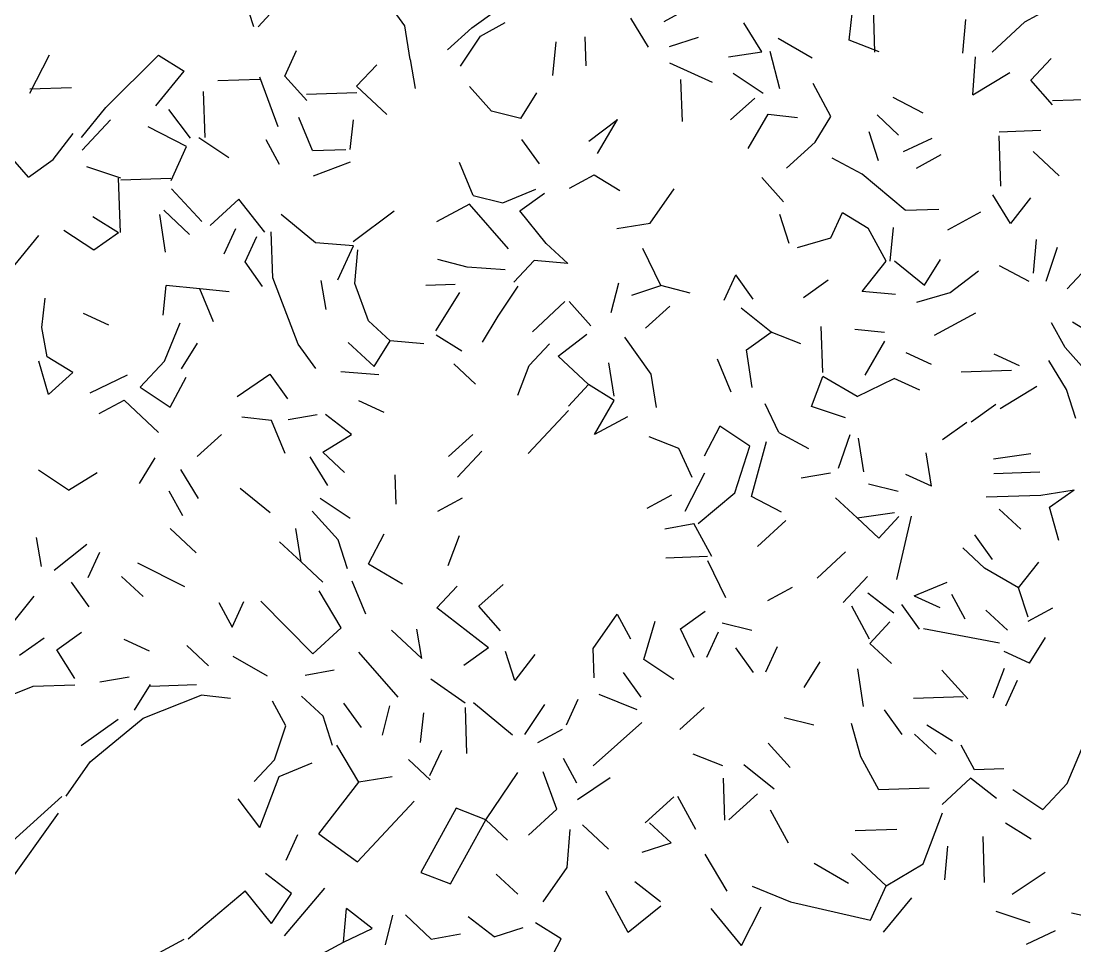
# Model space of a CAD drawing. Header units: metres. Extents: x 10 to 239, y 2 to 253.
# Drawn here: x 18.853 to 20.211, y 188.13 to 189.321 of the extents above; entities that cross this region are included whole.
import ezdxf

# ---------------------------------------------------------------- set-up
doc = ezdxf.new("R2010")
doc.units = ezdxf.units.M
doc.header["$MEASUREMENT"] = 0
doc.layers.add('bloques ARBOLES', color=7, linetype='Continuous', true_color=0xb8d897)

# ---------------------------------------------------------------- blocks, each defined once
blk = doc.blocks.new('arb-alz-77')
at = {"layer": 'bloques ARBOLES', "linetype": 'Continuous'}
for p, q in [((1.3788, 9.7365), (1.3511, 9.8228)), ((1.3788, 9.7365), (1.3511, 9.8228)), ((1.8272, 9.7393), (1.7749, 9.8122)), ((1.3912, 9.7369), (1.4514, 9.8014)), ((1.3912, 9.7369), (1.4514, 9.8014)), ((2.0266, 9.7336), (2.0996, 9.7858)), ((2.0266, 9.7336), (2.0996, 9.7858)), ((2.5989, 9.7528), (2.6724, 9.7927)), ((3.1489, 9.6968), (3.1585, 9.7842)), ((3.2249, 9.6619), (3.2203, 9.7987)), ((3.2249, 9.6619), (3.2203, 9.7987)), ((3.6702, 9.7516), (3.7436, 9.7915)), ((3.6702, 9.7516), (3.7436, 9.7915)), ((2.0524, 9.7095), (2.1258, 9.7493)), ((2.0524, 9.7095), (2.1258, 9.7493)), ((2.0524, 9.7095), (2.1258, 9.7493)), ((2.0524, 9.7095), (2.1258, 9.7493)), ((2.5518, 9.6766), (2.499, 9.762)), ((2.5518, 9.6766), (2.499, 9.762)), ((2.8886, 9.6629), (2.8358, 9.7484)), ((2.8886, 9.6629), (2.8358, 9.7484)), ((2.8886, 9.6629), (2.8358, 9.7484)), ((3.4866, 9.6584), (3.4956, 9.7583)), ((3.4866, 9.6584), (3.4956, 9.7583)), ((3.5736, 9.6612), (3.6702, 9.7516)), ((1.843, 9.6401), (1.8272, 9.7393)), ((1.9541, 9.6688), (2.0266, 9.7336)), ((1.9931, 9.6203), (2.0524, 9.7095)), ((1.9931, 9.6203), (2.0524, 9.7095)), ((2.268, 9.5921), (2.2773, 9.6922)), ((2.268, 9.5921), (2.2773, 9.6922)), ((2.268, 9.5921), (2.2773, 9.6922)), ((2.268, 9.5921), (2.2773, 9.6922)), ((2.3668, 9.6205), (2.3639, 9.7075)), ((2.3668, 9.6205), (2.3639, 9.7075)), ((2.3668, 9.6205), (2.3639, 9.7075)), ((2.3668, 9.6205), (2.3639, 9.7075)), ((2.614, 9.6786), (2.7002, 9.7064)), ((2.614, 9.6786), (2.7002, 9.7064)), ((3.0386, 9.6432), (2.937, 9.702)), ((3.2372, 9.6623), (3.1489, 9.6968)), ((0.7129, 9.5397), (0.7713, 9.6537)), ((0.9385, 9.4974), (1.0952, 9.6522)), ((0.9385, 9.4974), (1.0952, 9.6522)), ((1.0952, 9.6522), (1.1715, 9.605)), ((1.0952, 9.6522), (1.1715, 9.605)), ((1.471, 9.5902), (1.5058, 9.6661)), ((2.7894, 9.6472), (2.8886, 9.6629)), ((2.7894, 9.6472), (2.8886, 9.6629)), ((2.9421, 9.5527), (2.9133, 9.6638)), ((1.6838, 9.56), (1.7439, 9.6243)), ((1.843, 9.6401), (1.8584, 9.5535)), ((1.843, 9.6401), (1.8584, 9.5535)), ((1.843, 9.6401), (1.8584, 9.5535)), ((1.843, 9.6401), (1.8584, 9.5535)), ((1.843, 9.6401), (1.8584, 9.5535)), ((1.843, 9.6401), (1.8584, 9.5535)), ((1.843, 9.6401), (1.8584, 9.5535)), ((2.7422, 9.5709), (2.6156, 9.6289)), ((2.7422, 9.5709), (2.6156, 9.6289)), ((2.7422, 9.5709), (2.6156, 9.6289)), ((2.7422, 9.5709), (2.6156, 9.6289)), ((2.7422, 9.5709), (2.6156, 9.6289)), ((3.5157, 9.5348), (3.5242, 9.6472)), ((3.5157, 9.5348), (3.5242, 9.6472)), ((3.6886, 9.5779), (3.7486, 9.6422)), ((1.0878, 9.5024), (1.1715, 9.605)), ((1.4511, 9.4401), (1.3962, 9.5877)), ((1.4511, 9.4401), (1.3962, 9.5877)), ((1.5358, 9.5176), (1.471, 9.5902)), ((2.8927, 9.5386), (2.8035, 9.5978)), ((2.8927, 9.5386), (2.8035, 9.5978)), ((2.8927, 9.5386), (2.8035, 9.5978)), ((2.8927, 9.5386), (2.8035, 9.5978)), ((2.8927, 9.5386), (2.8035, 9.5978)), ((3.5157, 9.5348), (3.6256, 9.6007)), ((0.7124, 9.5521), (0.8369, 9.5563)), ((0.7124, 9.5521), (0.8369, 9.5563)), ((1.2721, 9.5772), (1.3965, 9.5814)), ((1.2721, 9.5772), (1.3965, 9.5814)), ((1.2721, 9.5772), (1.3965, 9.5814)), ((1.6838, 9.56), (1.7737, 9.4759)), ((1.6838, 9.56), (1.7737, 9.4759)), ((2.0849, 9.4865), (2.0201, 9.559)), ((2.0849, 9.4865), (2.0201, 9.559)), ((2.0849, 9.4865), (2.0201, 9.559)), ((2.6527, 9.4558), (2.6485, 9.5802)), ((3.0943, 9.4706), (3.0411, 9.5684)), ((3.0943, 9.4706), (3.0411, 9.5684)), ((3.7533, 9.5054), (3.6886, 9.5779)), ((3.7533, 9.5054), (3.6886, 9.5779)), ((3.7533, 9.5054), (3.6886, 9.5779)), ((3.7533, 9.5054), (3.6886, 9.5779)), ((3.7533, 9.5054), (3.6886, 9.5779)), ((1.2343, 9.4078), (1.2296, 9.5447)), ((1.5351, 9.5363), (1.6845, 9.5413)), ((1.5351, 9.5363), (1.6845, 9.5413)), ((1.5351, 9.5363), (1.6845, 9.5413)), ((2.1729, 9.4645), (2.2199, 9.5407)), ((2.7957, 9.4606), (2.8682, 9.5253)), ((2.7957, 9.4606), (2.8682, 9.5253)), ((2.7957, 9.4606), (2.8682, 9.5253)), ((2.7957, 9.4606), (2.8682, 9.5253)), ((3.368, 9.48), (3.2793, 9.5268)), ((0.8668, 9.4078), (0.9385, 9.4974)), ((3.7529, 9.5178), (3.8773, 9.522)), ((3.7529, 9.5178), (3.8773, 9.522)), ((1.1908, 9.4064), (1.1256, 9.4914)), ((1.5532, 9.3689), (1.5125, 9.4671)), ((2.1729, 9.4645), (2.0849, 9.4865)), ((2.3744, 9.3966), (2.4594, 9.4616)), ((2.4006, 9.36), (2.4594, 9.4616)), ((2.4006, 9.36), (2.4594, 9.4616)), ((2.8485, 9.3751), (2.9073, 9.4768)), ((2.8485, 9.3751), (2.9073, 9.4768)), ((2.9073, 9.4768), (2.9947, 9.4673)), ((2.9073, 9.4768), (2.9947, 9.4673)), ((2.9073, 9.4768), (2.9947, 9.4673)), ((3.047, 9.3943), (3.0943, 9.4706)), ((3.2955, 9.4151), (3.2312, 9.4753)), ((0.8681, 9.3706), (0.9522, 9.4606)), ((1.179, 9.3811), (1.065, 9.4394)), ((1.179, 9.3811), (1.065, 9.4394)), ((1.179, 9.3811), (1.065, 9.4394)), ((1.179, 9.3811), (1.065, 9.4394)), ((1.179, 9.3811), (1.065, 9.4394)), ((1.179, 9.3811), (1.065, 9.4394)), ((1.179, 9.3811), (1.065, 9.4394)), ((1.6651, 9.3726), (1.6747, 9.46)), ((0.7089, 9.2904), (0.5923, 9.4235)), ((0.7818, 9.3428), (0.8414, 9.4195)), ((0.7818, 9.3428), (0.8414, 9.4195)), ((1.3048, 9.3479), (1.2156, 9.4073)), ((1.3048, 9.3479), (1.2156, 9.4073)), ((1.3048, 9.3479), (1.2156, 9.4073)), ((1.4549, 9.3281), (1.4152, 9.4015)), ((1.4549, 9.3281), (1.4152, 9.4015)), ((2.1749, 9.4023), (2.2271, 9.3293)), ((3.2358, 9.3384), (3.208, 9.4247)), ((3.3096, 9.3659), (3.3954, 9.406)), ((3.594, 9.4252), (3.7186, 9.4294)), ((3.594, 9.4252), (3.7186, 9.4294)), ((3.5995, 9.2636), (3.5944, 9.4127)), ((3.5995, 9.2636), (3.5944, 9.4127)), ((3.5995, 9.2636), (3.5944, 9.4127)), ((1.1326, 9.2798), (1.179, 9.3811)), ((1.1326, 9.2798), (1.179, 9.3811)), ((1.5532, 9.3689), (1.6527, 9.3722)), ((1.5532, 9.3689), (1.6527, 9.3722)), ((2.9625, 9.3168), (3.047, 9.3943)), ((2.9625, 9.3168), (3.047, 9.3943)), ((2.9625, 9.3168), (3.047, 9.3943)), ((0.7089, 9.2904), (0.7818, 9.3428)), ((0.7089, 9.2904), (0.7818, 9.3428)), ((3.1873, 9.2993), (3.0984, 9.3462)), ((3.3486, 9.3173), (3.422, 9.3571)), ((3.3486, 9.3173), (3.422, 9.3571)), ((3.7729, 9.2943), (3.6956, 9.3664)), ((3.7729, 9.2943), (3.6956, 9.3664)), ((3.7729, 9.2943), (3.6956, 9.3664)), ((0.983, 9.2873), (0.8822, 9.3212)), ((0.983, 9.2873), (0.8822, 9.3212)), ((1.5557, 9.2941), (1.6664, 9.3352)), ((1.5557, 9.2941), (1.6664, 9.3352)), ((2.0311, 9.2354), (1.9904, 9.3338)), ((2.0311, 9.2354), (1.9904, 9.3338)), ((0.9822, 9.1253), (0.9767, 9.287)), ((0.9822, 9.1253), (0.9767, 9.287)), ((0.9822, 9.1253), (0.9767, 9.287)), ((0.9822, 9.1253), (0.9767, 9.287)), ((0.9822, 9.1253), (0.9767, 9.287)), ((0.9822, 9.1253), (0.9767, 9.287)), ((1.1324, 9.2861), (0.9832, 9.281)), ((1.1324, 9.2861), (0.9832, 9.281)), ((2.3168, 9.2575), (2.3901, 9.2974)), ((2.3901, 9.2974), (2.4666, 9.2501)), ((2.3901, 9.2974), (2.4666, 9.2501)), ((2.9535, 9.2167), (2.8886, 9.2893)), ((2.9535, 9.2167), (2.8886, 9.2893)), ((2.9535, 9.2167), (2.8886, 9.2893)), ((3.3154, 9.1916), (3.1873, 9.2993)), ((3.3154, 9.1916), (3.1873, 9.2993)), ((3.3154, 9.1916), (3.1873, 9.2993)), ((1.224, 9.1584), (1.1335, 9.255)), ((2.1189, 9.2135), (2.2172, 9.2542)), ((2.1189, 9.2135), (2.2172, 9.2542)), ((2.1189, 9.2135), (2.2172, 9.2542)), ((2.1696, 9.1903), (2.2426, 9.2426)), ((2.1696, 9.1903), (2.2426, 9.2426)), ((2.5569, 9.1536), (2.6283, 9.2556)), ((2.5569, 9.1536), (2.6283, 9.2556)), ((1.2493, 9.1467), (1.3339, 9.2243)), ((1.2493, 9.1467), (1.3339, 9.2243)), ((1.2493, 9.1467), (1.3339, 9.2243)), ((1.4119, 9.1272), (1.3339, 9.2243)), ((2.0195, 9.2102), (1.9217, 9.1571)), ((2.0195, 9.2102), (1.9217, 9.1571)), ((2.136, 9.0771), (2.0195, 9.2102)), ((2.0311, 9.2354), (2.1189, 9.2135)), ((2.0311, 9.2354), (2.1189, 9.2135)), ((2.0311, 9.2354), (2.1189, 9.2135)), ((2.0311, 9.2354), (2.1189, 9.2135)), ((3.6282, 9.1524), (3.5755, 9.2378)), ((3.6879, 9.2291), (3.6282, 9.1524)), ((1.0988, 9.1791), (1.115, 9.0675)), ((1.0988, 9.1791), (1.115, 9.0675)), ((1.0988, 9.1791), (1.115, 9.0675)), ((1.0988, 9.1791), (1.115, 9.0675)), ((1.0988, 9.1791), (1.115, 9.0675)), ((1.1879, 9.1197), (1.1107, 9.192)), ((1.6745, 9.0989), (1.7958, 9.1902)), ((2.2476, 9.0933), (2.1696, 9.1903)), ((2.2476, 9.0933), (2.1696, 9.1903)), ((2.2476, 9.0933), (2.1696, 9.1903)), ((2.9701, 9.0928), (2.9422, 9.179)), ((2.9701, 9.0928), (2.9422, 9.179)), ((2.9701, 9.0928), (2.9422, 9.179)), ((2.9701, 9.0928), (2.9422, 9.179)), ((3.094, 9.1095), (3.1289, 9.1853)), ((3.1289, 9.1853), (3.2052, 9.1382)), ((3.1289, 9.1853), (3.2052, 9.1382)), ((3.1289, 9.1853), (3.2052, 9.1382)), ((3.3154, 9.1916), (3.415, 9.1949)), ((3.3154, 9.1916), (3.415, 9.1949)), ((3.3154, 9.1916), (3.415, 9.1949)), ((3.4419, 9.1336), (3.5398, 9.1867)), ((3.4419, 9.1336), (3.5398, 9.1867)), ((0.976, 9.1251), (0.8997, 9.1724)), ((0.976, 9.1251), (0.8997, 9.1724)), ((0.976, 9.1251), (0.8997, 9.1724)), ((0.976, 9.1251), (0.8997, 9.1724)), ((1.5624, 9.0951), (1.46, 9.1788)), ((1.5624, 9.0951), (1.46, 9.1788)), ((1.5624, 9.0951), (1.46, 9.1788)), ((1.5624, 9.0951), (1.46, 9.1788)), ((2.4578, 9.1377), (2.5569, 9.1536)), ((2.4578, 9.1377), (2.5569, 9.1536)), ((0.6559, 9.0146), (0.7395, 9.1171)), ((0.6559, 9.0146), (0.7395, 9.1171)), ((0.6559, 9.0146), (0.7395, 9.1171)), ((0.903, 9.0729), (0.8138, 9.132)), ((0.903, 9.0729), (0.8138, 9.132)), ((0.976, 9.1251), (0.903, 9.0729)), ((1.3244, 9.1369), (1.2896, 9.0609)), ((1.3244, 9.1369), (1.2896, 9.0609)), ((1.4351, 8.9912), (1.4306, 9.1279)), ((3.2583, 9.0403), (3.2052, 9.1382)), ((3.2583, 9.0403), (3.2052, 9.1382)), ((3.2708, 9.0407), (3.2798, 9.1407)), ((1.3526, 9.0381), (1.3875, 9.114)), ((1.6748, 9.0864), (1.5624, 9.0951)), ((1.6748, 9.0864), (1.5624, 9.0951)), ((1.6284, 8.9852), (1.6748, 9.0864)), ((1.6284, 8.9852), (1.6748, 9.0864)), ((2.3119, 9.0332), (2.2476, 9.0933)), ((2.3119, 9.0332), (2.2476, 9.0933)), ((2.3119, 9.0332), (2.2476, 9.0933)), ((2.9953, 9.0812), (3.094, 9.1095)), ((3.7045, 9.1051), (3.6954, 9.0052)), ((3.7045, 9.1051), (3.6954, 9.0052)), ((3.7045, 9.1051), (3.6954, 9.0052)), ((3.7045, 9.1051), (3.6954, 9.0052)), ((1.6786, 8.9744), (1.6877, 9.0744)), ((2.5882, 8.9678), (2.5346, 9.0781)), ((2.5882, 8.9678), (2.5346, 9.0781)), ((2.5882, 8.9678), (2.5346, 9.0781)), ((2.5882, 8.9678), (2.5346, 9.0781)), ((2.5882, 8.9678), (2.5346, 9.0781)), ((3.7337, 8.9815), (3.7676, 9.0823)), ((3.7337, 8.9815), (3.7676, 9.0823)), ((1.4049, 8.9652), (1.3526, 9.0381)), ((1.4049, 8.9652), (1.3526, 9.0381)), ((1.4049, 8.9652), (1.3526, 9.0381)), ((1.4049, 8.9652), (1.3526, 9.0381)), ((1.4049, 8.9652), (1.3526, 9.0381)), ((2.0133, 9.0231), (1.9254, 9.0451)), ((2.0133, 9.0231), (1.9254, 9.0451)), ((2.1257, 9.0144), (2.0133, 9.0231)), ((2.1257, 9.0144), (2.0133, 9.0231)), ((2.1519, 8.9779), (2.212, 9.0422)), ((2.3119, 9.0332), (2.212, 9.0422)), ((3.1866, 8.9506), (3.2583, 9.0403)), ((3.1866, 8.9506), (3.2583, 9.0403)), ((3.2832, 9.0411), (3.3728, 8.9693)), ((3.3728, 8.9693), (3.4201, 9.0457)), ((3.3728, 8.9693), (3.4201, 9.0457)), ((3.3728, 8.9693), (3.4201, 9.0457)), ((3.6839, 8.9799), (3.5951, 9.0267)), ((3.6839, 8.9799), (3.5951, 9.0267)), ((3.6839, 8.9799), (3.5951, 9.0267)), ((3.6839, 8.9799), (3.5951, 9.0267)), ((3.8688, 9.0359), (3.7967, 8.9588)), ((1.5103, 8.7943), (1.4351, 8.9912)), ((1.5103, 8.7943), (1.4351, 8.9912)), ((2.7765, 8.9244), (2.8112, 9.0002)), ((2.8635, 8.9272), (2.8112, 9.0002)), ((2.8635, 8.9272), (2.8112, 9.0002)), ((3.4482, 8.947), (3.5332, 9.0121)), ((3.4482, 8.947), (3.5332, 9.0121)), ((1.1088, 8.8805), (1.1184, 8.968)), ((1.2183, 8.9588), (1.1184, 8.968)), ((1.2183, 8.9588), (1.1184, 8.968)), ((1.2183, 8.9588), (1.1184, 8.968)), ((1.5941, 8.8968), (1.5786, 8.9835)), ((1.5941, 8.8968), (1.5786, 8.9835)), ((1.5941, 8.8968), (1.5786, 8.9835)), ((1.5941, 8.8968), (1.5786, 8.9835)), ((1.5941, 8.8968), (1.5786, 8.9835)), ((1.5941, 8.8968), (1.5786, 8.9835)), ((1.7197, 8.8636), (1.6786, 8.9744)), ((1.8905, 8.969), (1.9777, 8.972)), ((1.8905, 8.969), (1.9777, 8.972)), ((2.1054, 8.8767), (2.1647, 8.966)), ((2.4414, 8.888), (2.4633, 8.976)), ((2.5019, 8.9399), (2.5882, 8.9678)), ((2.5019, 8.9399), (2.5882, 8.9678)), ((2.5019, 8.9399), (2.5882, 8.9678)), ((2.5019, 8.9399), (2.5882, 8.9678)), ((2.676, 8.9458), (2.5882, 8.9678)), ((2.676, 8.9458), (2.5882, 8.9678)), ((3.0128, 8.9323), (3.0858, 8.9847)), ((3.0128, 8.9323), (3.0858, 8.9847)), ((3.0128, 8.9323), (3.0858, 8.9847)), ((3.0128, 8.9323), (3.0858, 8.9847)), ((0.7489, 8.8434), (0.7583, 8.9309)), ((0.7489, 8.8434), (0.7583, 8.9309)), ((1.3058, 8.9493), (1.2183, 8.9588)), ((1.259, 8.8607), (1.2183, 8.9588)), ((1.9201, 8.8332), (1.991, 8.9476)), ((3.2865, 8.9416), (3.1866, 8.9506)), ((3.2865, 8.9416), (3.1866, 8.9506)), ((3.3496, 8.9187), (3.4482, 8.947)), ((3.3496, 8.9187), (3.4482, 8.947)), ((2.2067, 8.8303), (2.3032, 8.9207)), ((2.3804, 8.8487), (2.3157, 8.9212)), ((2.3804, 8.8487), (2.3157, 8.9212)), ((2.3804, 8.8487), (2.3157, 8.9212)), ((2.3804, 8.8487), (2.3157, 8.9212)), ((2.3804, 8.8487), (2.3157, 8.9212)), ((2.5426, 8.8417), (2.6151, 8.9065)), ((2.5426, 8.8417), (2.6151, 8.9065)), ((2.9168, 8.8294), (2.8271, 8.901)), ((2.9168, 8.8294), (2.8271, 8.901)), ((2.9168, 8.8294), (2.8271, 8.901)), ((2.9168, 8.8294), (2.8271, 8.901)), ((2.9168, 8.8294), (2.8271, 8.901)), ((2.9168, 8.8294), (2.8271, 8.901)), ((2.9168, 8.8294), (2.8271, 8.901)), ((2.9168, 8.8294), (2.8271, 8.901)), ((0.948, 8.8502), (0.872, 8.8848)), ((2.0582, 8.8004), (2.1054, 8.8767)), ((3.4026, 8.821), (3.525, 8.8873)), ((0.7642, 8.7567), (0.7489, 8.8434)), ((0.7642, 8.7567), (0.7489, 8.8434)), ((1.1135, 8.7436), (1.1594, 8.8572)), ((1.7841, 8.8036), (1.7197, 8.8636)), ((1.7841, 8.8036), (1.7197, 8.8636)), ((1.7841, 8.8036), (1.7197, 8.8636)), ((3.0702, 8.7101), (3.0655, 8.8469)), ((3.0702, 8.7101), (3.0655, 8.8469)), ((3.0702, 8.7101), (3.0655, 8.8469)), ((3.0702, 8.7101), (3.0655, 8.8469)), ((3.0702, 8.7101), (3.0655, 8.8469)), ((3.0702, 8.7101), (3.0655, 8.8469)), ((3.2531, 8.8283), (3.1654, 8.8377)), ((3.2531, 8.8283), (3.1654, 8.8377)), ((3.7901, 8.7842), (3.7502, 8.8576)), ((3.7901, 8.7842), (3.7502, 8.8576)), ((3.7901, 8.7842), (3.7502, 8.8576)), ((3.8887, 8.8123), (3.8125, 8.8596)), ((1.7368, 8.7273), (1.7841, 8.8036)), ((1.7368, 8.7273), (1.7841, 8.8036)), ((1.7368, 8.7273), (1.7841, 8.8036)), ((1.7368, 8.7273), (1.7841, 8.8036)), ((1.7368, 8.7273), (1.7841, 8.8036)), ((1.8841, 8.7946), (1.7841, 8.8036)), ((1.8841, 8.7946), (1.7841, 8.8036)), ((1.9969, 8.7735), (1.9205, 8.8208)), ((1.9969, 8.7735), (1.9205, 8.8208)), ((2.2838, 8.7582), (2.3689, 8.8233)), ((2.5597, 8.7052), (2.4813, 8.8147)), ((2.5597, 8.7052), (2.4813, 8.8147)), ((2.5597, 8.7052), (2.4813, 8.8147)), ((2.8437, 8.7771), (2.9168, 8.8294)), ((3.005, 8.795), (2.9168, 8.8294)), ((3.005, 8.795), (2.9168, 8.8294)), ((3.005, 8.795), (2.9168, 8.8294)), ((3.2539, 8.8033), (3.1951, 8.7018)), ((3.2539, 8.8033), (3.1951, 8.7018)), ((3.2539, 8.8033), (3.1951, 8.7018)), ((3.2539, 8.8033), (3.1951, 8.7018)), ((1.1641, 8.7204), (1.2114, 8.7967)), ((1.1641, 8.7204), (1.2114, 8.7967)), ((1.5626, 8.7214), (1.5103, 8.7943)), ((1.5626, 8.7214), (1.5103, 8.7943)), ((1.7368, 8.7273), (1.6596, 8.7993)), ((1.7368, 8.7273), (1.6596, 8.7993)), ((1.7368, 8.7273), (1.6596, 8.7993)), ((1.7368, 8.7273), (1.6596, 8.7993)), ((1.7368, 8.7273), (1.6596, 8.7993)), ((2.1976, 8.7304), (2.2578, 8.7947)), ((2.1976, 8.7304), (2.2578, 8.7947)), ((2.86, 8.6655), (2.8437, 8.7771)), ((2.86, 8.6655), (2.8437, 8.7771)), ((3.8549, 8.7116), (3.7901, 8.7842)), ((3.8549, 8.7116), (3.7901, 8.7842)), ((0.7679, 8.6447), (0.7398, 8.7435)), ((0.7679, 8.6447), (0.7398, 8.7435)), ((0.7679, 8.6447), (0.7398, 8.7435)), ((0.7679, 8.6447), (0.7398, 8.7435)), ((0.7679, 8.6447), (0.7398, 8.7435)), ((0.7679, 8.6447), (0.7398, 8.7435)), ((0.7679, 8.6447), (0.7398, 8.7435)), ((0.7679, 8.6447), (0.7398, 8.7435)), ((0.7679, 8.6447), (0.7398, 8.7435)), ((0.8406, 8.7094), (0.7642, 8.7567)), ((0.8406, 8.7094), (0.7642, 8.7567)), ((1.0412, 8.6663), (1.1135, 8.7436)), ((1.0412, 8.6663), (1.1135, 8.7436)), ((2.3739, 8.6741), (2.2838, 8.7582)), ((2.3739, 8.6741), (2.2838, 8.7582)), ((2.3739, 8.6741), (2.2838, 8.7582)), ((2.7981, 8.6511), (2.7574, 8.7493)), ((2.7981, 8.6511), (2.7574, 8.7493)), ((3.3932, 8.7334), (3.3174, 8.7682)), ((3.3932, 8.7334), (3.3174, 8.7682)), ((3.3932, 8.7334), (3.3174, 8.7682)), ((3.3932, 8.7334), (3.3174, 8.7682)), ((3.3932, 8.7334), (3.3174, 8.7682)), ((3.655, 8.7298), (3.5791, 8.7646)), ((3.7943, 8.6597), (3.7417, 8.7452)), ((0.8406, 8.7094), (0.7679, 8.6447)), ((0.8406, 8.7094), (0.7679, 8.6447)), ((1.75, 8.7028), (1.6376, 8.7115)), ((1.75, 8.7028), (1.6376, 8.7115)), ((1.75, 8.7028), (1.6376, 8.7115)), ((1.75, 8.7028), (1.6376, 8.7115)), ((2.0376, 8.6752), (1.9732, 8.7353)), ((2.0376, 8.6752), (1.9732, 8.7353)), ((2.0376, 8.6752), (1.9732, 8.7353)), ((2.1632, 8.6421), (2.1976, 8.7304)), ((2.1632, 8.6421), (2.1976, 8.7304)), ((2.1632, 8.6421), (2.1976, 8.7304)), ((2.1632, 8.6421), (2.1976, 8.7304)), ((2.1632, 8.6421), (2.1976, 8.7304)), ((2.4498, 8.6392), (2.434, 8.7384)), ((2.4498, 8.6392), (2.434, 8.7384)), ((2.4498, 8.6392), (2.434, 8.7384)), ((3.4811, 8.7115), (3.6306, 8.7166)), ((3.4811, 8.7115), (3.6306, 8.7166)), ((3.4811, 8.7115), (3.6306, 8.7166)), ((3.4811, 8.7115), (3.6306, 8.7166)), ((0.8925, 8.6489), (1.0028, 8.7025)), ((1.1305, 8.6072), (1.1773, 8.696)), ((1.3288, 8.6388), (1.4261, 8.7044)), ((1.3288, 8.6388), (1.4261, 8.7044)), ((1.3288, 8.6388), (1.4261, 8.7044)), ((1.4261, 8.7044), (1.4784, 8.6313)), ((1.4261, 8.7044), (1.4784, 8.6313)), ((1.4261, 8.7044), (1.4784, 8.6313)), ((2.5754, 8.606), (2.5597, 8.7052)), ((3.0362, 8.6092), (3.0705, 8.6977)), ((3.1722, 8.6386), (3.0705, 8.6977)), ((3.1722, 8.6386), (3.0705, 8.6977)), ((3.1722, 8.6386), (3.2825, 8.6922)), ((3.3585, 8.6576), (3.2825, 8.6922)), ((1.0412, 8.6663), (1.1305, 8.6072)), ((1.0412, 8.6663), (1.1305, 8.6072)), ((1.0412, 8.6663), (1.1305, 8.6072)), ((2.3138, 8.6097), (2.3739, 8.6741)), ((2.3138, 8.6097), (2.3739, 8.6741)), ((2.3138, 8.6097), (2.3739, 8.6741)), ((2.3138, 8.6097), (2.3739, 8.6741)), ((2.3138, 8.6097), (2.3739, 8.6741)), ((2.3138, 8.6097), (2.3739, 8.6741)), ((2.3138, 8.6097), (2.3739, 8.6741)), ((2.3138, 8.6097), (2.3739, 8.6741)), ((2.3138, 8.6097), (2.3739, 8.6741)), ((2.4502, 8.6268), (2.3739, 8.6741)), ((2.4502, 8.6268), (2.3739, 8.6741)), ((2.4502, 8.6268), (2.3739, 8.6741)), ((3.5969, 8.6033), (3.7068, 8.6693)), ((3.5969, 8.6033), (3.7068, 8.6693)), ((3.5969, 8.6033), (3.7068, 8.6693)), ((3.8222, 8.5736), (3.7943, 8.6597)), ((0.9194, 8.5876), (0.9929, 8.6275)), ((0.9194, 8.5876), (0.9929, 8.6275)), ((1.0957, 8.5313), (0.9929, 8.6275)), ((1.7663, 8.5912), (1.6904, 8.626)), ((2.3913, 8.5252), (2.4502, 8.6268)), ((2.9392, 8.5313), (2.8989, 8.617)), ((3.511, 8.563), (3.5841, 8.6153)), ((3.511, 8.563), (3.5841, 8.6153)), ((3.511, 8.563), (3.5841, 8.6153)), ((1.5672, 8.5845), (1.4805, 8.5691)), ((1.6689, 8.5257), (1.5921, 8.5853)), ((2.1939, 8.4687), (2.3142, 8.5973)), ((2.1939, 8.4687), (2.3142, 8.5973)), ((3.1371, 8.5753), (3.0362, 8.6092)), ((1.4308, 8.5674), (1.3433, 8.5769)), ((1.4715, 8.4692), (1.4308, 8.5674)), ((1.4715, 8.4692), (1.4308, 8.5674)), ((2.4892, 8.5783), (2.3913, 8.5252)), ((2.4892, 8.5783), (2.3913, 8.5252)), ((3.4258, 8.5103), (3.4986, 8.5626)), ((3.4258, 8.5103), (3.4986, 8.5626)), ((3.4258, 8.5103), (3.4986, 8.5626)), ((1.2101, 8.4603), (1.2827, 8.5251)), ((1.2101, 8.4603), (1.2827, 8.5251)), ((1.2101, 8.4603), (1.2827, 8.5251)), ((1.5834, 8.4729), (1.6689, 8.5257)), ((1.5834, 8.4729), (1.6689, 8.5257)), ((1.9576, 8.4607), (2.0301, 8.5255)), ((2.7641, 8.5502), (2.7174, 8.4614)), ((2.8533, 8.4909), (2.7641, 8.5502)), ((2.9392, 8.5313), (3.0279, 8.4844)), ((3.1171, 8.4252), (3.1512, 8.5259)), ((3.1171, 8.4252), (3.1512, 8.5259)), ((2.6419, 8.4839), (2.5535, 8.5183)), ((2.6419, 8.4839), (2.5535, 8.5183)), ((2.6419, 8.4839), (2.5535, 8.5183)), ((2.6419, 8.4839), (2.5535, 8.5183)), ((2.6419, 8.4839), (2.5535, 8.5183)), ((2.8081, 8.3523), (2.8533, 8.4909)), ((2.8081, 8.3523), (2.8533, 8.4909)), ((2.8584, 8.3416), (2.9027, 8.5051)), ((2.8584, 8.3416), (2.9027, 8.5051)), ((2.8584, 8.3416), (2.9027, 8.5051)), ((3.1922, 8.4151), (3.1764, 8.5143)), ((3.1922, 8.4151), (3.1764, 8.5143)), ((3.1922, 8.4151), (3.1764, 8.5143)), ((1.5992, 8.3739), (1.5465, 8.4592)), ((1.5992, 8.3739), (1.5465, 8.4592)), ((1.5992, 8.3739), (1.5465, 8.4592)), ((1.6478, 8.4129), (1.5834, 8.4729)), ((1.9845, 8.3993), (2.0567, 8.4765)), ((1.9845, 8.3993), (2.0567, 8.4765)), ((2.6821, 8.3979), (2.6419, 8.4839)), ((3.3929, 8.3721), (3.3772, 8.4712)), ((3.3929, 8.3721), (3.3772, 8.4712)), ((3.3929, 8.3721), (3.3772, 8.4712)), ((3.577, 8.4531), (3.6886, 8.4693)), ((3.577, 8.4531), (3.6886, 8.4693)), ((1.0385, 8.3798), (1.0858, 8.4562)), ((1.0385, 8.3798), (1.0858, 8.4562)), ((1.0385, 8.3798), (1.0858, 8.4562)), ((0.8274, 8.3603), (0.7383, 8.4195)), ((0.8274, 8.3603), (0.7383, 8.4195)), ((0.8274, 8.3603), (0.9129, 8.413)), ((0.8274, 8.3603), (0.9129, 8.413)), ((1.2143, 8.3359), (1.1617, 8.4214)), ((1.7974, 8.4055), (1.8004, 8.3184)), ((1.7974, 8.4055), (1.8004, 8.3184)), ((1.7974, 8.4055), (1.8004, 8.3184)), ((2.6607, 8.2976), (2.719, 8.4117)), ((2.6607, 8.2976), (2.719, 8.4117)), ((2.6607, 8.2976), (2.719, 8.4117)), ((3.006, 8.3964), (3.0927, 8.4118)), ((3.006, 8.3964), (3.0927, 8.4118)), ((3.006, 8.3964), (3.0927, 8.4118)), ((3.006, 8.3964), (3.0927, 8.4118)), ((3.3929, 8.3721), (3.3171, 8.4069)), ((3.3929, 8.3721), (3.3171, 8.4069)), ((3.5785, 8.4097), (3.7154, 8.4142)), ((1.4276, 8.2933), (1.338, 8.3651)), ((1.4276, 8.2933), (1.338, 8.3651)), ((1.4276, 8.2933), (1.338, 8.3651)), ((3.2939, 8.3563), (3.206, 8.3783)), ((3.2939, 8.3563), (3.206, 8.3783)), ((1.1265, 8.3579), (1.1663, 8.2845)), ((1.1265, 8.3579), (1.1663, 8.2845)), ((1.1265, 8.3579), (1.1663, 8.2845)), ((1.1265, 8.3579), (1.1663, 8.2845)), ((1.6649, 8.2764), (1.5756, 8.3357)), ((1.6649, 8.2764), (1.5756, 8.3357)), ((1.9257, 8.2977), (1.9992, 8.3375)), ((1.9257, 8.2977), (1.9992, 8.3375)), ((1.9257, 8.2977), (1.9992, 8.3375)), ((2.5483, 8.3063), (2.6216, 8.3461)), ((2.5483, 8.3063), (2.6216, 8.3461)), ((2.6992, 8.2615), (2.8081, 8.3523)), ((2.9472, 8.2948), (2.8584, 8.3416)), ((3.1719, 8.2776), (3.1077, 8.3376)), ((3.556, 8.3404), (3.7178, 8.3457)), ((3.556, 8.3404), (3.7178, 8.3457)), ((3.556, 8.3404), (3.7178, 8.3457)), ((3.556, 8.3404), (3.7178, 8.3457)), ((3.7178, 8.3457), (3.8169, 8.3616)), ((3.7178, 8.3457), (3.8169, 8.3616)), ((3.7439, 8.3093), (3.8169, 8.3616)), ((3.7439, 8.3093), (3.8169, 8.3616)), ((3.7439, 8.3093), (3.8169, 8.3616)), ((3.6589, 8.2442), (3.5946, 8.3042)), ((3.6589, 8.2442), (3.5946, 8.3042)), ((3.7721, 8.2106), (3.7439, 8.3093)), ((1.6297, 8.213), (1.5519, 8.2975)), ((1.6297, 8.213), (1.5519, 8.2975)), ((2.876, 8.1928), (2.9604, 8.2704)), ((3.1719, 8.2776), (3.2835, 8.2938)), ((3.1719, 8.2776), (3.2835, 8.2938)), ((3.1719, 8.2776), (3.2362, 8.2174)), ((3.1719, 8.2776), (3.2362, 8.2174)), ((3.2362, 8.2174), (3.2964, 8.2817)), ((3.2362, 8.2174), (3.2964, 8.2817)), ((3.2362, 8.2174), (3.2964, 8.2817)), ((3.2362, 8.2174), (3.2964, 8.2817)), ((3.2362, 8.2174), (3.2964, 8.2817)), ((3.2362, 8.2174), (3.2964, 8.2817)), ((3.2362, 8.2174), (3.2964, 8.2817)), ((3.2362, 8.2174), (3.2964, 8.2817)), ((3.2362, 8.2174), (3.2964, 8.2817)), ((3.2362, 8.2174), (3.2964, 8.2817)), ((3.2902, 8.0946), (3.3337, 8.2829)), ((3.2902, 8.0946), (3.3337, 8.2829)), ((1.2074, 8.1737), (1.1302, 8.246)), ((1.2074, 8.1737), (1.1302, 8.246)), ((1.2074, 8.1737), (1.1302, 8.246)), ((1.5198, 8.1471), (1.504, 8.246)), ((1.5198, 8.1471), (1.504, 8.246)), ((1.5198, 8.1471), (1.504, 8.246)), ((1.5198, 8.1471), (1.504, 8.246)), ((2.6001, 8.2458), (2.6868, 8.2612)), ((2.7399, 8.1633), (2.6868, 8.2612)), ((2.7399, 8.1633), (2.6868, 8.2612)), ((0.748, 8.1334), (0.7326, 8.22)), ((1.6574, 8.1267), (1.6297, 8.213)), ((1.6574, 8.1267), (1.6297, 8.213)), ((1.7191, 8.1413), (1.766, 8.23)), ((1.9561, 8.1368), (1.9904, 8.2251)), ((1.9561, 8.1368), (1.9904, 8.2251)), ((1.9561, 8.1368), (1.9904, 8.2251)), ((3.5747, 8.154), (3.5224, 8.2271)), ((0.7856, 8.1222), (0.8827, 8.2002)), ((0.7856, 8.1222), (0.8827, 8.2002)), ((0.886, 8.1007), (0.9209, 8.1765)), ((0.886, 8.1007), (0.9209, 8.1765)), ((0.886, 8.1007), (0.9209, 8.1765)), ((1.5198, 8.1471), (1.4555, 8.2071)), ((3.0534, 8.0992), (3.138, 8.1767)), ((3.0534, 8.0992), (3.138, 8.1767)), ((3.0534, 8.0992), (3.138, 8.1767)), ((3.0534, 8.0992), (3.138, 8.1767)), ((3.0534, 8.0992), (3.138, 8.1767)), ((3.5507, 8.1284), (3.4864, 8.1884)), ((1.5841, 8.0868), (1.5198, 8.1471)), ((2.7274, 8.1628), (2.6031, 8.1586)), ((2.7274, 8.1628), (2.6031, 8.1586)), ((2.7815, 8.0402), (2.7279, 8.1504)), ((3.6523, 8.0696), (3.7121, 8.1463)), ((3.6523, 8.0696), (3.7121, 8.1463)), ((3.6523, 8.0696), (3.7121, 8.1463)), ((1.1734, 8.073), (1.034, 8.1431)), ((1.7191, 8.1413), (1.8208, 8.0823)), ((1.7191, 8.1413), (1.8208, 8.0823)), ((1.7191, 8.1413), (1.8208, 8.0823)), ((3.6523, 8.0696), (3.5507, 8.1284)), ((3.6523, 8.0696), (3.5507, 8.1284)), ((0.889, 8.0135), (0.8366, 8.0866)), ((1.0499, 8.0439), (0.9856, 8.104)), ((1.0499, 8.0439), (0.9856, 8.104)), ((1.0499, 8.0439), (0.9856, 8.104)), ((1.7118, 7.9916), (1.6712, 8.0897)), ((3.1306, 8.0269), (3.2027, 8.1042)), ((3.3416, 8.0467), (3.44, 8.0872)), ((1.6384, 7.9517), (1.5725, 8.0616)), ((1.6384, 7.9517), (1.5725, 8.0616)), ((1.9229, 8.0111), (1.983, 8.0754)), ((1.9229, 8.0111), (1.983, 8.0754)), ((1.9229, 8.0111), (1.983, 8.0754)), ((2.0473, 8.0153), (2.1199, 8.0801)), ((2.0473, 8.0153), (2.1199, 8.0801)), ((2.9063, 8.032), (2.9796, 8.0717)), ((2.9063, 8.032), (2.9796, 8.0717)), ((2.9063, 8.032), (2.9796, 8.0717)), ((3.2812, 7.9947), (3.2043, 8.0544)), ((3.6801, 7.9833), (3.6523, 8.0696)), ((3.6801, 7.9833), (3.6523, 8.0696)), ((0.6543, 7.9558), (0.726, 8.0454)), ((1.2746, 8.0265), (1.3145, 7.9532)), ((1.3145, 7.9532), (1.3494, 8.0291)), ((1.3145, 7.9532), (1.3494, 8.0291)), ((1.5539, 7.8741), (1.3991, 8.0307)), ((3.3575, 7.9475), (3.3052, 8.0205)), ((3.3575, 7.9475), (3.3052, 8.0205)), ((3.3416, 8.0467), (3.4176, 8.0118)), ((3.3416, 8.0467), (3.4176, 8.0118)), ((3.4936, 7.9769), (3.4537, 8.0504)), ((3.4936, 7.9769), (3.4537, 8.0504)), ((2.0764, 7.8918), (1.9229, 8.0111)), ((2.112, 7.9427), (2.0473, 8.0153)), ((2.112, 7.9427), (2.0473, 8.0153)), ((2.112, 7.9427), (2.0473, 8.0153)), ((2.112, 7.9427), (2.0473, 8.0153)), ((2.112, 7.9427), (2.0473, 8.0153)), ((2.3878, 7.8897), (2.4592, 7.9918)), ((2.4592, 7.9918), (2.4989, 7.9184)), ((2.4592, 7.9918), (2.4989, 7.9184)), ((2.4592, 7.9918), (2.4989, 7.9184)), ((2.6474, 7.9484), (2.7205, 8.0006)), ((2.6474, 7.9484), (2.7205, 8.0006)), ((2.6474, 7.9484), (2.7205, 8.0006)), ((2.6474, 7.9484), (2.7205, 8.0006)), ((3.209, 7.9175), (3.156, 8.0153)), ((3.6192, 7.9439), (3.5549, 8.004)), ((3.6192, 7.9439), (3.5549, 8.004)), ((3.6192, 7.9439), (3.5549, 8.004)), ((3.6192, 7.9439), (3.5549, 8.004)), ((3.6192, 7.9439), (3.5549, 8.004)), ((3.6806, 7.9709), (3.7539, 8.0108)), ((3.6806, 7.9709), (3.7539, 8.0108)), ((2.5384, 7.8576), (2.572, 7.9708)), ((2.5384, 7.8576), (2.572, 7.9708)), ((2.8594, 7.9431), (2.7714, 7.9649)), ((3.2094, 7.9051), (3.2696, 7.9694)), ((0.7936, 7.8857), (0.8666, 7.938)), ((0.7936, 7.8857), (0.8666, 7.938)), ((1.6384, 7.9517), (1.5539, 7.8741)), ((1.6384, 7.9517), (1.5539, 7.8741)), ((1.6384, 7.9517), (1.5539, 7.8741)), ((1.6384, 7.9517), (1.5539, 7.8741)), ((1.8781, 7.8601), (1.7882, 7.9443)), ((1.8781, 7.8601), (1.8629, 7.9468)), ((2.6878, 7.8626), (2.6474, 7.9484)), ((2.6878, 7.8626), (2.6474, 7.9484)), ((2.6878, 7.8626), (2.6474, 7.9484)), ((2.6878, 7.8626), (2.6474, 7.9484)), ((2.7252, 7.8639), (2.7598, 7.9398)), ((3.5955, 7.9057), (3.3699, 7.9479)), ((3.5955, 7.9057), (3.3699, 7.9479)), ((0.6821, 7.8696), (0.755, 7.9219)), ((0.6821, 7.8696), (0.755, 7.9219)), ((0.9919, 7.9174), (1.0678, 7.8825)), ((0.9919, 7.9174), (1.0678, 7.8825)), ((1.2438, 7.8387), (1.1792, 7.8987)), ((2.9009, 7.82), (2.9357, 7.8959)), ((3.2738, 7.845), (3.2094, 7.9051)), ((3.2738, 7.845), (3.2094, 7.9051)), ((3.2738, 7.845), (3.2094, 7.9051)), ((3.2738, 7.845), (3.2094, 7.9051)), ((3.2738, 7.845), (3.2094, 7.9051)), ((3.6847, 7.8464), (3.732, 7.9228)), ((0.8463, 7.8004), (0.7936, 7.8857)), ((0.8463, 7.8004), (0.7936, 7.8857)), ((0.8463, 7.8004), (0.7936, 7.8857)), ((0.8463, 7.8004), (0.7936, 7.8857)), ((0.8463, 7.8004), (0.7936, 7.8857)), ((1.4192, 7.8072), (1.3175, 7.8661)), ((1.8073, 7.7457), (1.6908, 7.8788)), ((2.0764, 7.8918), (2.0034, 7.8395)), ((2.1544, 7.7948), (2.1266, 7.8809)), ((2.1544, 7.7948), (2.1266, 7.8809)), ((2.1544, 7.7948), (2.1266, 7.8809)), ((2.2141, 7.8715), (2.1544, 7.7948)), ((2.2141, 7.8715), (2.1544, 7.7948)), ((2.2141, 7.8715), (2.1544, 7.7948)), ((2.3908, 7.8028), (2.3878, 7.8897)), ((2.8636, 7.8187), (2.8113, 7.8917)), ((3.6847, 7.8464), (3.6089, 7.8812)), ((2.6276, 7.7982), (2.5384, 7.8576)), ((2.6276, 7.7982), (2.5384, 7.8576)), ((2.6276, 7.7982), (2.5384, 7.8576)), ((2.6276, 7.7982), (2.5384, 7.8576)), ((3.0147, 7.7739), (3.0618, 7.8503)), ((3.0147, 7.7739), (3.0618, 7.8503)), ((3.0147, 7.7739), (3.0618, 7.8503)), ((3.0147, 7.7739), (3.0618, 7.8503)), ((0.9214, 7.7905), (1.0081, 7.8058)), ((0.9214, 7.7905), (1.0081, 7.8058)), ((1.5311, 7.811), (1.6177, 7.8265)), ((1.5311, 7.811), (1.6177, 7.8265)), ((1.5311, 7.811), (1.6177, 7.8265)), ((2.5298, 7.7452), (2.4775, 7.8182)), ((3.1909, 7.7176), (3.1747, 7.8292)), ((3.5016, 7.7405), (3.4239, 7.8251)), ((3.5762, 7.7432), (3.6106, 7.8314)), ((0.6365, 7.7435), (0.7226, 7.7776)), ((0.6365, 7.7435), (0.7226, 7.7776)), ((0.7226, 7.7776), (0.8469, 7.7817)), ((0.7226, 7.7776), (0.8469, 7.7817)), ((0.7226, 7.7776), (0.8469, 7.7817)), ((0.7226, 7.7776), (0.8469, 7.7817)), ((1.024, 7.7068), (1.0711, 7.783)), ((1.024, 7.7068), (1.0711, 7.783)), ((1.2082, 7.7815), (1.0713, 7.7769)), ((2.0071, 7.7275), (1.9053, 7.7988)), ((2.0071, 7.7275), (1.9053, 7.7988)), ((2.0071, 7.7275), (1.9053, 7.7988)), ((2.0071, 7.7275), (1.9053, 7.7988)), ((3.6144, 7.7195), (3.649, 7.7954)), ((3.6144, 7.7195), (3.649, 7.7954)), ((3.6144, 7.7195), (3.649, 7.7954)), ((3.6144, 7.7195), (3.649, 7.7954)), ((1.0497, 7.6826), (1.2218, 7.7507)), ((1.0497, 7.6826), (1.2218, 7.7507)), ((1.0497, 7.6826), (1.2218, 7.7507)), ((1.3093, 7.7412), (1.2218, 7.7507)), ((1.3093, 7.7412), (1.2218, 7.7507)), ((1.3093, 7.7412), (1.2218, 7.7507)), ((1.5851, 7.6883), (1.5208, 7.7484)), ((1.5851, 7.6883), (1.5208, 7.7484)), ((1.5851, 7.6883), (1.5208, 7.7484)), ((2.3084, 7.6629), (2.3432, 7.7388)), ((2.3084, 7.6629), (2.3432, 7.7388)), ((2.3084, 7.6629), (2.3432, 7.7388)), ((2.3084, 7.6629), (2.3432, 7.7388)), ((2.5187, 7.7074), (2.405, 7.7534)), ((2.5187, 7.7074), (2.405, 7.7534)), ((2.5187, 7.7074), (2.405, 7.7534)), ((2.5187, 7.7074), (2.405, 7.7534)), ((2.5187, 7.7074), (2.405, 7.7534)), ((2.5187, 7.7074), (2.405, 7.7534)), ((3.4888, 7.7465), (3.3396, 7.7413)), ((3.4888, 7.7465), (3.3396, 7.7413)), ((3.4888, 7.7465), (3.3396, 7.7413)), ((1.474, 7.6597), (1.4341, 7.733)), ((1.6983, 7.6547), (1.646, 7.7278)), ((1.6983, 7.6547), (1.646, 7.7278)), ((1.6983, 7.6547), (1.646, 7.7278)), ((1.7613, 7.632), (1.7832, 7.7199)), ((1.7613, 7.632), (1.7832, 7.7199)), ((1.7613, 7.632), (1.7832, 7.7199)), ((1.7613, 7.632), (1.7832, 7.7199)), ((2.0123, 7.5782), (2.0076, 7.715)), ((2.0123, 7.5782), (2.0076, 7.715)), ((2.0123, 7.5782), (2.0076, 7.715)), ((2.0123, 7.5782), (2.0076, 7.715)), ((2.1474, 7.6326), (2.0321, 7.7283)), ((2.1474, 7.6326), (2.0321, 7.7283)), ((2.1474, 7.6326), (2.0321, 7.7283)), ((2.1848, 7.6339), (2.2441, 7.723)), ((2.1848, 7.6339), (2.2441, 7.723)), ((2.1848, 7.6339), (2.2441, 7.723)), ((2.6452, 7.6494), (2.7176, 7.7141)), ((3.3057, 7.6343), (3.2535, 7.7073)), ((0.8656, 7.6017), (0.975, 7.6801)), ((0.8656, 7.6017), (0.975, 7.6801)), ((0.892, 7.5528), (1.0497, 7.6826)), ((0.892, 7.5528), (1.0497, 7.6826)), ((1.6128, 7.6021), (1.5851, 7.6883)), ((1.6128, 7.6021), (1.5851, 7.6883)), ((1.6128, 7.6021), (1.5851, 7.6883)), ((1.6128, 7.6021), (1.5851, 7.6883)), ((1.8741, 7.6109), (1.8836, 7.6984)), ((1.8741, 7.6109), (1.8836, 7.6984)), ((1.8741, 7.6109), (1.8836, 7.6984)), ((1.8741, 7.6109), (1.8836, 7.6984)), ((1.8741, 7.6109), (1.8836, 7.6984)), ((2.9554, 7.6847), (3.0433, 7.6628)), ((2.9554, 7.6847), (3.0433, 7.6628)), ((1.4399, 7.5589), (1.474, 7.6597)), ((1.4399, 7.5589), (1.474, 7.6597)), ((1.4399, 7.5589), (1.474, 7.6597)), ((2.2229, 7.6102), (2.2964, 7.65)), ((2.2229, 7.6102), (2.2964, 7.65)), ((2.3871, 7.541), (2.5323, 7.6704)), ((3.1835, 7.5679), (3.1552, 7.6666)), ((3.1835, 7.5679), (3.1552, 7.6666)), ((3.1835, 7.5679), (3.1552, 7.6666)), ((3.1835, 7.5679), (3.1552, 7.6666)), ((3.456, 7.6145), (3.3796, 7.6618)), ((3.7965, 7.489), (3.8657, 7.6532)), ((3.7965, 7.489), (3.8657, 7.6532)), ((3.7965, 7.489), (3.8657, 7.6532)), ((3.7965, 7.489), (3.8657, 7.6532)), ((3.4074, 7.5755), (3.3431, 7.6356)), ((3.4074, 7.5755), (3.3431, 7.6356)), ((3.4074, 7.5755), (3.3431, 7.6356)), ((3.4074, 7.5755), (3.3431, 7.6356)), ((1.6913, 7.4925), (1.6252, 7.6025)), ((1.9024, 7.5122), (1.9372, 7.588)), ((2.9728, 7.5358), (2.9081, 7.6084)), ((2.9728, 7.5358), (2.9081, 7.6084)), ((2.9728, 7.5358), (2.9081, 7.6084)), ((2.9728, 7.5358), (2.9081, 7.6084)), ((3.5212, 7.5295), (3.4813, 7.6029)), ((3.5212, 7.5295), (3.4813, 7.6029)), ((3.5212, 7.5295), (3.4813, 7.6029)), ((0.8208, 7.4507), (0.892, 7.5528)), ((1.3798, 7.4946), (1.4399, 7.5589)), ((1.454, 7.5095), (1.5524, 7.5502)), ((1.454, 7.5095), (1.5524, 7.5502)), ((1.9027, 7.4997), (1.8385, 7.5599)), ((2.339, 7.4896), (2.2994, 7.5629)), ((2.7733, 7.5417), (2.6851, 7.576)), ((3.2367, 7.4701), (3.1835, 7.5679)), ((3.2367, 7.4701), (3.1835, 7.5679)), ((3.2367, 7.4701), (3.1835, 7.5679)), ((2.0687, 7.3807), (2.1636, 7.521)), ((2.0687, 7.3807), (2.1636, 7.521)), ((2.0687, 7.3807), (2.1636, 7.521)), ((2.0687, 7.3807), (2.1636, 7.521)), ((2.0687, 7.3807), (2.1636, 7.521)), ((2.2794, 7.4129), (2.2384, 7.5235)), ((2.2794, 7.4129), (2.2384, 7.5235)), ((2.2794, 7.4129), (2.2384, 7.5235)), ((2.9252, 7.4719), (2.8355, 7.5437)), ((2.9252, 7.4719), (2.8355, 7.5437)), ((2.9252, 7.4719), (2.8355, 7.5437)), ((3.6081, 7.5324), (3.5212, 7.5295)), ((3.6081, 7.5324), (3.5212, 7.5295)), ((1.3969, 7.358), (1.454, 7.5095)), ((1.3969, 7.358), (1.454, 7.5095)), ((1.3969, 7.358), (1.454, 7.5095)), ((1.5719, 7.3391), (1.6913, 7.4925)), ((1.5719, 7.3391), (1.6913, 7.4925)), ((1.5719, 7.3391), (1.6913, 7.4925)), ((1.5719, 7.3391), (1.6913, 7.4925)), ((1.7904, 7.5085), (1.6913, 7.4925)), ((1.7904, 7.5085), (1.6913, 7.4925)), ((1.7904, 7.5085), (1.6913, 7.4925)), ((1.7904, 7.5085), (1.6913, 7.4925)), ((2.4382, 7.5053), (2.3407, 7.4398)), ((2.4382, 7.5053), (2.3407, 7.4398)), ((2.4382, 7.5053), (2.3407, 7.4398)), ((2.7787, 7.3799), (2.7745, 7.5043)), ((3.425, 7.4265), (3.5095, 7.5043)), ((3.425, 7.4265), (3.5095, 7.5043)), ((3.5862, 7.4444), (3.5095, 7.5043)), ((3.7243, 7.4118), (3.7965, 7.489)), ((3.7243, 7.4118), (3.7965, 7.489)), ((2.7912, 7.3803), (2.8758, 7.4579)), ((2.7912, 7.3803), (2.8758, 7.4579)), ((2.7912, 7.3803), (2.8758, 7.4579)), ((3.3859, 7.4751), (3.2367, 7.4701)), ((3.3859, 7.4751), (3.2367, 7.4701)), ((3.6351, 7.4711), (3.7243, 7.4118)), ((0.6512, 7.308), (0.8083, 7.4502)), ((0.6512, 7.308), (0.8083, 7.4502)), ((0.6512, 7.308), (0.8083, 7.4502)), ((1.3969, 7.358), (1.3317, 7.4431)), ((1.3969, 7.358), (1.3317, 7.4431)), ((1.3969, 7.358), (1.3317, 7.4431)), ((1.3969, 7.358), (1.3317, 7.4431)), ((1.771, 7.3458), (1.8551, 7.4358)), ((1.771, 7.3458), (1.8551, 7.4358)), ((1.771, 7.3458), (1.8551, 7.4358)), ((2.5424, 7.3719), (2.627, 7.4494)), ((2.6926, 7.352), (2.6395, 7.4499)), ((2.6926, 7.352), (2.6395, 7.4499)), ((2.6926, 7.352), (2.6395, 7.4499)), ((2.6926, 7.352), (2.6395, 7.4499)), ((0.643, 7.1832), (0.7976, 7.4001)), ((0.643, 7.1832), (0.7976, 7.4001)), ((1.9805, 7.4151), (1.8748, 7.2248)), ((1.9805, 7.4151), (1.8748, 7.2248)), ((2.0687, 7.3807), (1.9805, 7.4151)), ((2.0687, 7.3807), (1.9805, 7.4151)), ((2.1949, 7.3351), (2.2794, 7.4129)), ((2.1949, 7.3351), (2.2794, 7.4129)), ((2.1949, 7.3351), (2.2794, 7.4129)), ((2.1949, 7.3351), (2.2794, 7.4129)), ((2.1949, 7.3351), (2.2794, 7.4129)), ((2.9679, 7.3114), (2.9148, 7.4093)), ((2.9679, 7.3114), (2.9148, 7.4093)), ((3.3685, 7.2503), (3.4258, 7.4017)), ((3.3685, 7.2503), (3.4258, 7.4017)), ((3.3685, 7.2503), (3.4258, 7.4017)), ((3.3685, 7.2503), (3.4258, 7.4017)), ((3.3685, 7.2503), (3.4258, 7.4017)), ((3.3685, 7.2503), (3.4258, 7.4017)), ((3.3685, 7.2503), (3.4258, 7.4017)), ((3.3685, 7.2503), (3.4258, 7.4017)), ((3.3685, 7.2503), (3.4258, 7.4017)), ((1.963, 7.1904), (2.0687, 7.3807)), ((2.133, 7.3207), (2.0687, 7.3807)), ((2.133, 7.3207), (2.0687, 7.3807)), ((2.133, 7.3207), (2.0687, 7.3807)), ((2.133, 7.3207), (2.0687, 7.3807)), ((2.4329, 7.2934), (2.3558, 7.3656)), ((2.4329, 7.2934), (2.3558, 7.3656)), ((2.6191, 7.3122), (2.5548, 7.3723)), ((2.6191, 7.3122), (2.5548, 7.3723)), ((2.6191, 7.3122), (2.5548, 7.3723)), ((3.6899, 7.3234), (3.6136, 7.3707)), ((3.6899, 7.3234), (3.6136, 7.3707)), ((1.4749, 7.2611), (1.5097, 7.3371)), ((1.4749, 7.2611), (1.5097, 7.3371)), ((1.5719, 7.3391), (1.6868, 7.2558)), ((1.5719, 7.3391), (1.6868, 7.2558)), ((1.5719, 7.3391), (1.6868, 7.2558)), ((1.5719, 7.3391), (1.6868, 7.2558)), ((1.5719, 7.3391), (1.6868, 7.2558)), ((1.6868, 7.2558), (1.771, 7.3458)), ((1.6868, 7.2558), (1.771, 7.3458)), ((1.6868, 7.2558), (1.771, 7.3458)), ((2.3102, 7.2395), (2.3189, 7.3519)), ((2.3102, 7.2395), (2.3189, 7.3519)), ((3.1659, 7.3493), (3.2905, 7.3535)), ((3.1659, 7.3493), (3.2905, 7.3535)), ((3.1659, 7.3493), (3.2905, 7.3535)), ((3.1659, 7.3493), (3.2905, 7.3535)), ((3.1659, 7.3493), (3.2905, 7.3535)), ((3.1659, 7.3493), (3.2905, 7.3535)), ((3.5511, 7.1942), (3.5465, 7.331)), ((2.5329, 7.2843), (2.6191, 7.3122)), ((2.5329, 7.2843), (2.6191, 7.3122)), ((2.5329, 7.2843), (2.6191, 7.3122)), ((3.4325, 7.2026), (3.4415, 7.3025)), ((2.7859, 7.1684), (2.7199, 7.2783)), ((2.7859, 7.1684), (2.7199, 7.2783)), ((2.7859, 7.1684), (2.7199, 7.2783)), ((3.2587, 7.1843), (3.1558, 7.2805)), ((3.2587, 7.1843), (3.1558, 7.2805)), ((3.2587, 7.1843), (3.1558, 7.2805)), ((2.2388, 7.1374), (2.3102, 7.2395)), ((3.0446, 7.2518), (3.1463, 7.1929)), ((3.2587, 7.1843), (3.3685, 7.2503)), ((3.2587, 7.1843), (3.3685, 7.2503)), ((1.4907, 7.162), (1.4139, 7.2217)), ((1.8748, 7.2248), (1.963, 7.1904)), ((1.8748, 7.2248), (1.963, 7.1904)), ((1.8748, 7.2248), (1.963, 7.1904)), ((1.8748, 7.2248), (1.963, 7.1904)), ((1.8748, 7.2248), (1.963, 7.1904)), ((1.8748, 7.2248), (1.963, 7.1904)), ((1.8748, 7.2248), (1.963, 7.1904)), ((2.1634, 7.1597), (2.0991, 7.2198)), ((2.1634, 7.1597), (2.0991, 7.2198)), ((3.6333, 7.1596), (3.7306, 7.2252)), ((3.6333, 7.1596), (3.7306, 7.2252)), ((3.6333, 7.1596), (3.7306, 7.2252)), ((3.6333, 7.1596), (3.7306, 7.2252)), ((1.47, 7.0366), (1.5898, 7.1777)), ((2.5877, 7.1367), (2.5109, 7.1964)), ((2.8602, 7.1833), (2.9739, 7.1373)), ((2.8602, 7.1833), (2.9739, 7.1373)), ((2.8602, 7.1833), (2.9739, 7.1373)), ((3.2123, 7.083), (3.2587, 7.1843)), ((1.1839, 7.027), (1.3534, 7.1698)), ((1.1839, 7.027), (1.3534, 7.1698)), ((1.4315, 7.0728), (1.3534, 7.1698)), ((1.4315, 7.0728), (1.4907, 7.162)), ((1.4315, 7.0728), (1.4907, 7.162)), ((1.4315, 7.0728), (1.4907, 7.162)), ((2.4911, 7.0463), (2.4247, 7.1686)), ((2.4911, 7.0463), (2.4247, 7.1686)), ((3.2509, 7.047), (3.3346, 7.1495)), ((1.6451, 7.0177), (1.6542, 7.1177)), ((1.7309, 7.0581), (1.6542, 7.1177)), ((2.5882, 7.1243), (2.4911, 7.0463)), ((2.5882, 7.1243), (2.4911, 7.0463)), ((2.5882, 7.1243), (2.4911, 7.0463)), ((2.5882, 7.1243), (2.4911, 7.0463)), ((2.5882, 7.1243), (2.4911, 7.0463)), ((2.8288, 7.0079), (2.7378, 7.1169)), ((2.8288, 7.0079), (2.7378, 7.1169)), ((2.8288, 7.0079), (2.8871, 7.1219)), ((2.8288, 7.0079), (2.8871, 7.1219)), ((2.8288, 7.0079), (2.8871, 7.1219)), ((2.9739, 7.1373), (3.2123, 7.083)), ((2.9739, 7.1373), (3.2123, 7.083)), ((1.77, 7.0095), (1.7918, 7.0974)), ((1.77, 7.0095), (1.7918, 7.0974)), ((1.77, 7.0095), (1.7918, 7.0974)), ((1.9063, 7.0265), (1.8292, 7.0986)), ((1.9063, 7.0265), (1.8292, 7.0986)), ((1.9063, 7.0265), (1.8292, 7.0986)), ((2.093, 7.0329), (2.0161, 7.0925)), ((2.093, 7.0329), (2.0161, 7.0925)), ((2.093, 7.0329), (2.0161, 7.0925)), ((2.093, 7.0329), (2.0161, 7.0925)), ((3.686, 7.0743), (3.5852, 7.1081)), ((3.686, 7.0743), (3.5852, 7.1081)), ((3.686, 7.0743), (3.5852, 7.1081)), ((3.686, 7.0743), (3.5852, 7.1081)), ((3.686, 7.0743), (3.5852, 7.1081)), ((3.9099, 7.0818), (3.8095, 7.1032)), ((3.9099, 7.0818), (3.8095, 7.1032)), ((3.9099, 7.0818), (3.8095, 7.1032)), ((1.6451, 7.0177), (1.7309, 7.0581)), ((1.6451, 7.0177), (1.7309, 7.0581)), ((1.6451, 7.0177), (1.7309, 7.0581)), ((1.6451, 7.0177), (1.7309, 7.0581)), ((1.6451, 7.0177), (1.7309, 7.0581)), ((2.093, 7.0329), (2.1792, 7.0606)), ((2.093, 7.0329), (2.1792, 7.0606)), ((2.093, 7.0329), (2.1792, 7.0606)), ((2.2924, 7.0272), (2.2162, 7.0744)), ((2.2924, 7.0272), (2.2162, 7.0744)), ((2.2924, 7.0272), (2.2162, 7.0744)), ((3.6756, 7.0115), (3.7614, 7.0518)), ((3.6756, 7.0115), (3.7614, 7.0518)), ((3.6756, 7.0115), (3.7614, 7.0518)), ((1.0492, 6.9602), (1.1715, 7.0266)), ((1.5228, 6.9513), (1.6451, 7.0177)), ((1.5228, 6.9513), (1.6451, 7.0177)), ((1.9063, 7.0265), (1.993, 7.0419)), ((1.9063, 7.0265), (1.993, 7.0419)), ((1.9063, 7.0265), (1.993, 7.0419)), ((1.9063, 7.0265), (1.993, 7.0419)), ((2.2456, 6.9383), (2.2924, 7.0272))]:
    blk.add_line(p, q, dxfattribs=at)

msp = doc.modelspace()

# ---------------------------------------------------------------- block references
at = {"layer": 'bloques ARBOLES', "color": 2, "xscale": 0.433568186266492, "yscale": 0.433568186266492, "zscale": 0.433568186266492}
msp.add_blockref('arb-alz-77', (18.55517, 185.0925), dxfattribs=at)

doc.saveas('drawing.dxf')
